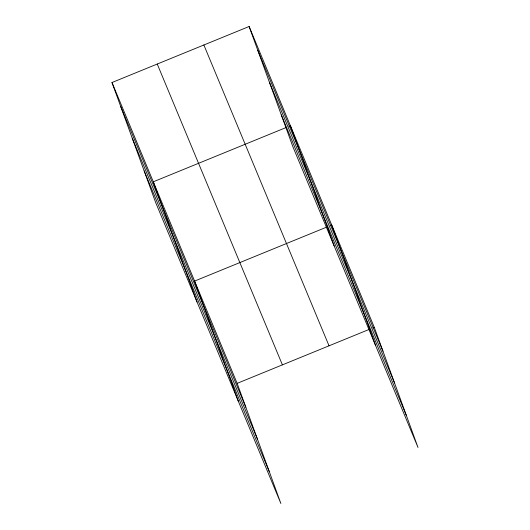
<?xml version="1.0" encoding="UTF-8"?>
<svg xmlns="http://www.w3.org/2000/svg" width="530" height="530" viewBox="0 0 530 530"><rect width="100%" height="100%" fill="white"/><g stroke="black" fill="none" stroke-linecap="round" stroke-linejoin="round"><path stroke-width="0.79" d="M111.989 82.528L237.148 383.356L280.88 503.5L155.721 202.679L111.989 82.528L249.12 26.5L374.279 327.321L418.011 447.472L292.851 146.644L249.12 26.5M286.651 127.313L153.289 181.803L197.021 301.948M288.916 126.392L290.427 125.769L334.152 245.92M326.447 227.204L194.596 281.072L238.321 401.217M330.216 225.661L331.727 225.045L375.459 345.189M237.148 383.356L368.999 329.481M372.775 327.944L374.279 327.321M257.819 50.39L382.978 351.218M269.379 82.157L394.539 382.978M281.291 114.884L406.45 415.705M203.871 44.99L329.031 345.812M157.244 64.037L282.404 364.865M120.681 106.417L245.847 407.245M132.248 138.184L257.408 439.006M144.16 170.912L269.32 471.733"/></g></svg>
